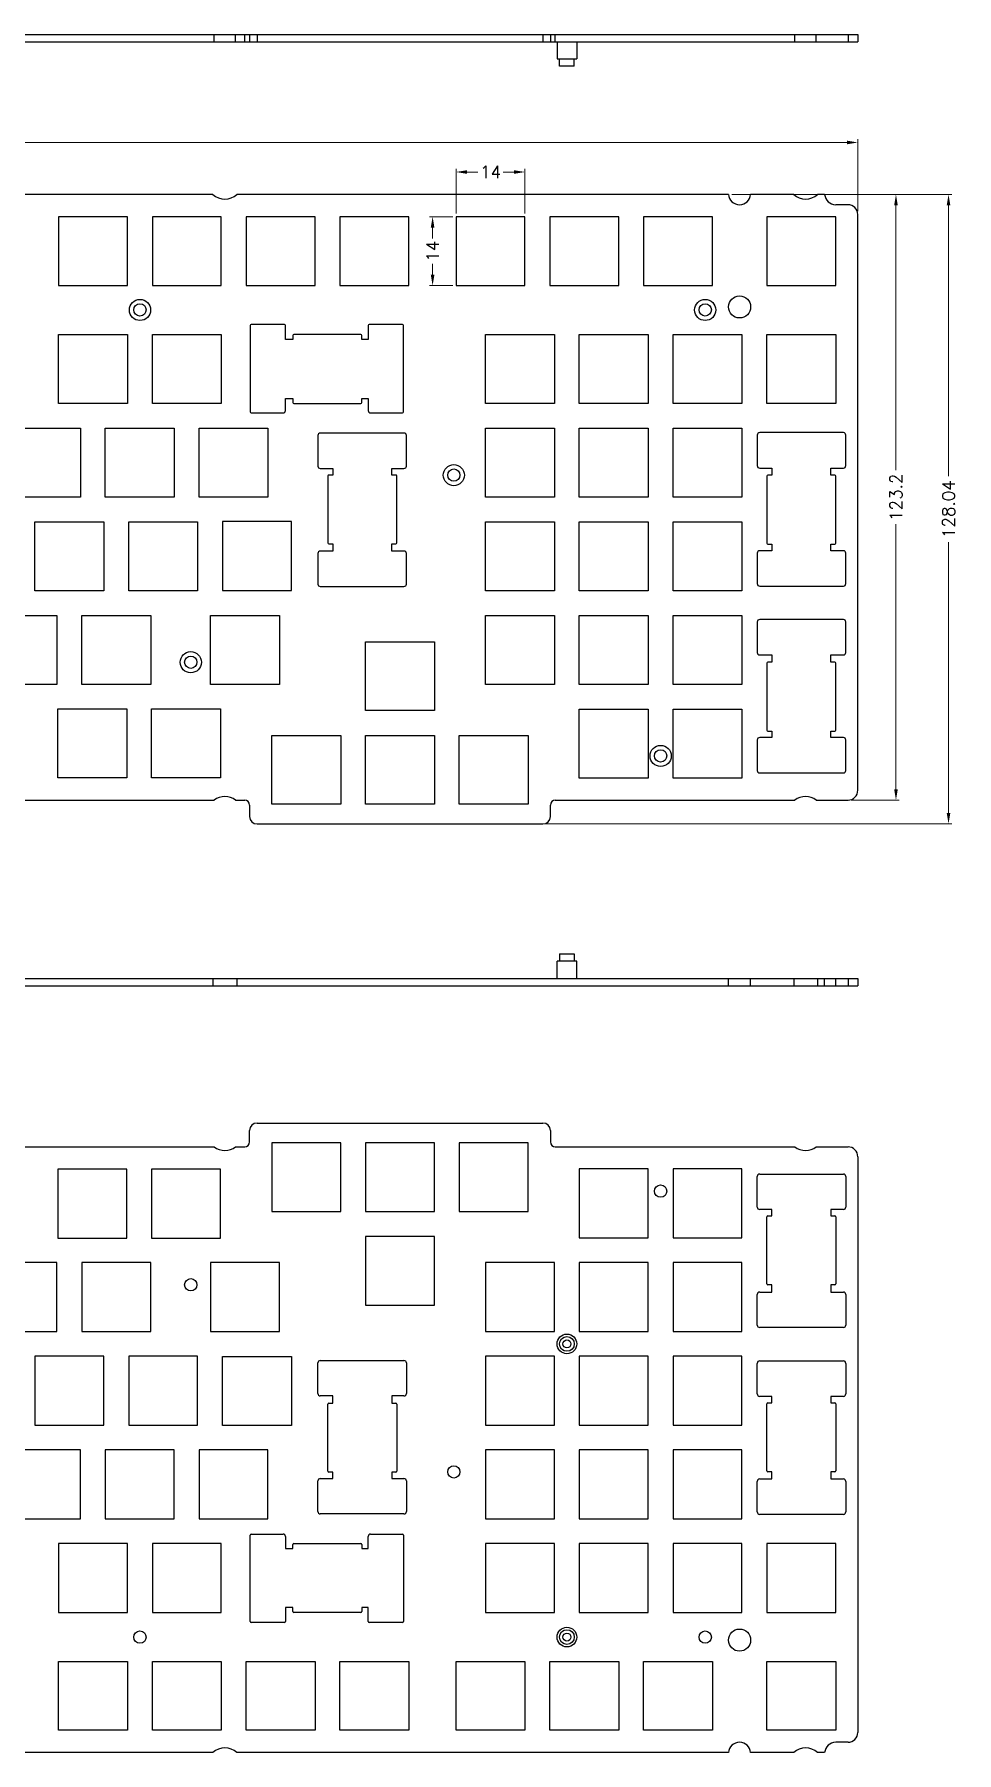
# Model space of a CAD drawing. Header units: millimetres. Extents: x -2394 to -1491, y -937 to 636.
# Drawn here: x -2147.6 to -1960.2, y -886.8 to -537.4 of the extents above; entities that cross this region are included whole.
import ezdxf

# ---------------------------------------------------------------- set-up
doc = ezdxf.new("R2010")
doc.units = ezdxf.units.MM
doc.header["$LTSCALE"] = 30.734
doc.header["$PDMODE"] = 3
doc.header["$PDSIZE"] = 8
doc.layers.get('0').update_dxf_attribs({"linetype": 'CONTINUOUS'})
doc.layers.get('Defpoints').update_dxf_attribs({"linetype": 'CONTINUOUS'})
doc.styles.add('ROMANC', font='romanc.shx', dxfattribs={"bigfont": 'gbcbig.shx'})
doc.dimstyles.new('YanXiu', dxfattribs={"dimtxt": 2.5, "dimasz": 2.2, "dimexe": 0.66, "dimexo": 0.66, "dimgap": 0.66, "dimtad": 0, "dimdsep": 46, "dimtxsty": 'ROMANC', "dimcen": 0, "dimclrd": 256, "dimclre": 131, "dimclrt": 42, "dimazin": 2, "dimtfac": 1, "dimtofl": 0, "dimtmove": 0, "dimatfit": 3, "dimfxl": 1, "dimlwd": 5, "dimlwe": 5, "dimarcsym": 0})

# ---------------------------------------------------------------- blocks, each defined once
blk = doc.blocks.new('*D33')
at = {"color": 131, "lineweight": 5}
for p, q in [((-2356.75, -571.28), (-2356.75, -558.72)), ((-1980.3, -573.38), (-1980.3, -558.72))]:
    blk.add_line(p, q, dxfattribs=at)
at = {"lineweight": 5}
for p, q in [((-2354.55, -559.38), (-2175.38, -559.38)), ((-1982.5, -559.38), (-2161.68, -559.38))]:
    blk.add_line(p, q, dxfattribs=at)
for points in [[(-2354.55, -559.02), (-2354.55, -559.75), (-2356.75, -559.38)], [(-1982.5, -559.02), (-1982.5, -559.75), (-1980.3, -559.38)]]:
    blk.add_solid(points)
at = {"layer": 'Defpoints', "color": 0}
for p in [(-1980.3, -559.38), (-2356.75, -571.94), (-1980.3, -574.04)]:
    blk.add_point(p, dxfattribs=at)
at = {"color": 42, "insert": (-2168.53, -559.38), "char_height": 2.5, "attachment_point": 5, "style": 'ROMANC'}
blk.add_mtext('376.45', dxfattribs=at)
blk = doc.blocks.new('*D34')
at = {"color": 131, "lineweight": 5}
for p, q in [((-2061.95, -573.83), (-2061.95, -564.73)), ((-2047.95, -573.83), (-2047.95, -564.73))]:
    blk.add_line(p, q, dxfattribs=at)
at = {"lineweight": 5}
for p, q in [((-2059.75, -565.39), (-2057.52, -565.39)), ((-2050.15, -565.39), (-2052.39, -565.39))]:
    blk.add_line(p, q, dxfattribs=at)
for points in [[(-2059.75, -565.03), (-2059.75, -565.76), (-2061.95, -565.39)], [(-2050.15, -565.03), (-2050.15, -565.76), (-2047.95, -565.39)]]:
    blk.add_solid(points)
at = {"layer": 'Defpoints', "color": 0}
for p in [(-2047.95, -565.39), (-2061.95, -574.49), (-2047.95, -574.49)]:
    blk.add_point(p, dxfattribs=at)
at = {"color": 42, "insert": (-2054.95, -565.39), "char_height": 2.5, "attachment_point": 5, "style": 'ROMANC'}
blk.add_mtext('14', dxfattribs=at)
blk = doc.blocks.new('*D35')
at = {"color": 131, "lineweight": 5}
for p, q in [((-2062.61, -574.49), (-2067.37, -574.49)), ((-2062.61, -588.49), (-2067.37, -588.49))]:
    blk.add_line(p, q, dxfattribs=at)
at = {"lineweight": 5}
for p, q in [((-2066.71, -576.69), (-2066.71, -578.93)), ((-2066.71, -586.29), (-2066.71, -584.05))]:
    blk.add_line(p, q, dxfattribs=at)
for points in [[(-2067.08, -576.69), (-2066.35, -576.69), (-2066.71, -574.49)], [(-2067.08, -586.29), (-2066.35, -586.29), (-2066.71, -588.49)]]:
    blk.add_solid(points)
at = {"layer": 'Defpoints', "color": 0}
for p in [(-2061.95, -574.49), (-2066.71, -588.49), (-2061.95, -588.49)]:
    blk.add_point(p, dxfattribs=at)
at = {"color": 42, "insert": (-2066.71, -581.49), "char_height": 2.5, "attachment_point": 5, "rotation": 90, "style": 'ROMANC'}
blk.add_mtext('14', dxfattribs=at)
blk = doc.blocks.new('*D42')
at = {"color": 131, "lineweight": 5}
for p, q in [((-2005.93, -569.94), (-1961.22, -569.94)), ((-2043.63, -697.98), (-1961.22, -697.98))]:
    blk.add_line(p, q, dxfattribs=at)
at = {"lineweight": 5}
for p, q in [((-1961.88, -572.14), (-1961.88, -627.23)), ((-1961.88, -695.78), (-1961.88, -640.69))]:
    blk.add_line(p, q, dxfattribs=at)
for points in [[(-1962.24, -572.14), (-1961.51, -572.14), (-1961.88, -569.94)], [(-1962.24, -695.78), (-1961.51, -695.78), (-1961.88, -697.98)]]:
    blk.add_solid(points)
at = {"layer": 'Defpoints', "color": 0}
for p in [(-2006.59, -569.94), (-2044.29, -697.98), (-1961.88, -697.98)]:
    blk.add_point(p, dxfattribs=at)
at = {"color": 42, "insert": (-1961.88, -633.96), "char_height": 2.5, "attachment_point": 5, "rotation": 90, "style": 'ROMANC'}
blk.add_mtext('128.04', dxfattribs=at)
blk = doc.blocks.new('*D44')
at = {"color": 131, "lineweight": 5}
for p, q in [((-2005.93, -569.94), (-1971.9, -569.94)), ((-1981.64, -693.14), (-1971.9, -693.14))]:
    blk.add_line(p, q, dxfattribs=at)
at = {"lineweight": 5}
for p, q in [((-1972.56, -572.14), (-1972.56, -626.06)), ((-1972.56, -690.94), (-1972.56, -637.02))]:
    blk.add_line(p, q, dxfattribs=at)
for points in [[(-1972.92, -572.14), (-1972.19, -572.14), (-1972.56, -569.94)], [(-1972.92, -690.94), (-1972.19, -690.94), (-1972.56, -693.14)]]:
    blk.add_solid(points)
at = {"layer": 'Defpoints', "color": 0}
for p in [(-2006.59, -569.94), (-1982.3, -693.14), (-1972.56, -693.14)]:
    blk.add_point(p, dxfattribs=at)
at = {"color": 42, "insert": (-1972.56, -631.54), "char_height": 2.5, "attachment_point": 5, "rotation": 90, "style": 'ROMANC'}
blk.add_mtext('123.2', dxfattribs=at)

msp = doc.modelspace()

# ---------------------------------------------------------------- linework, layer by layer
at = {"color": 7, "linetype": 'Continuous'}
for p, q in [((-2356.753, -537.397), (-1980.303, -537.397)), ((-2111.11, -538.897), (-2111.11, -537.397)), ((-2106.746, -538.897), (-2106.746, -537.397)), ((-2104.891, -538.897), (-2104.891, -537.397)), ((-2103.891, -537.397), (-2103.891, -538.897)), ((-2102.391, -537.397), (-2102.391, -538.897)), ((-2044.291, -537.397), (-2044.291, -538.897)), ((-2042.791, -537.397), (-2042.791, -538.897)), ((-2041.791, -538.897), (-2041.791, -537.397)), ((-1993.11, -538.897), (-1993.11, -537.397)), ((-1988.746, -538.897), (-1988.746, -537.397)), ((-1982.303, -537.397), (-1982.303, -538.897)), ((-1980.303, -537.397), (-1980.303, -538.897)), ((-2356.753, -538.897), (-1980.303, -538.897)), ((-2041.428, -538.897), (-2041.428, -542.397)), ((-2037.428, -538.897), (-2037.428, -542.397)), ((-2041.428, -542.397), (-2037.428, -542.397)), ((-2040.928, -543.897), (-2040.928, -542.397)), ((-2037.928, -543.897), (-2040.928, -543.897)), ((-2037.928, -543.897), (-2037.928, -542.397)), ((-2111.345, -569.94), (-2225.711, -569.94)), ((-2006.589, -569.94), (-2106.511, -569.94)), ((-1993.345, -569.94), (-2002.099, -569.94)), ((-1987.049, -569.94), (-1988.511, -569.94)), ((-1982.303, -572.04), (-1984.804, -572.04)), ((-2142.703, -574.49), (-2142.703, -588.49)), ((-2128.703, -574.49), (-2142.703, -574.49)), ((-2128.703, -588.49), (-2128.703, -574.49)), ((-2123.653, -574.49), (-2123.653, -588.49)), ((-2109.653, -574.49), (-2123.653, -574.49)), ((-2109.653, -588.49), (-2109.653, -574.49)), ((-2104.603, -574.49), (-2104.603, -588.49)), ((-2090.603, -574.49), (-2104.603, -574.49)), ((-2090.603, -588.49), (-2090.603, -574.49)), ((-2071.553, -574.49), (-2085.553, -574.49)), ((-2085.553, -574.49), (-2085.553, -588.49)), ((-2071.553, -588.49), (-2071.553, -574.49)), ((-2047.953, -574.49), (-2061.953, -574.49)), ((-2061.953, -574.49), (-2061.953, -588.49)), ((-2047.953, -588.49), (-2047.953, -574.49)), ((-2028.903, -574.49), (-2042.903, -574.49)), ((-2042.903, -574.49), (-2042.903, -588.49)), ((-2028.903, -588.49), (-2028.903, -574.49)), ((-2009.853, -574.49), (-2023.853, -574.49)), ((-2023.853, -574.49), (-2023.853, -588.49)), ((-2009.853, -588.49), (-2009.853, -574.49)), ((-1984.803, -574.49), (-1998.803, -574.49)), ((-1998.803, -574.49), (-1998.803, -588.49)), ((-1984.803, -588.49), (-1984.803, -574.49)), ((-1980.303, -691.14), (-1980.303, -574.04)), ((-2142.703, -588.49), (-2128.703, -588.49)), ((-2123.653, -588.49), (-2109.653, -588.49)), ((-2104.603, -588.49), (-2090.603, -588.49)), ((-2085.553, -588.49), (-2071.553, -588.49)), ((-2061.953, -588.49), (-2047.953, -588.49)), ((-2042.903, -588.49), (-2028.903, -588.49)), ((-2023.853, -588.49), (-2009.853, -588.49)), ((-1998.803, -588.49), (-1984.803, -588.49)), ((-2103.806, -596.582), (-2103.806, -614.182)), ((-2096.806, -596.382), (-2103.606, -596.382)), ((-2096.606, -599.44), (-2096.606, -596.582)), ((-2079.806, -596.582), (-2079.806, -599.44)), ((-2072.806, -596.382), (-2079.606, -596.382)), ((-2072.606, -614.182), (-2072.606, -596.582)), ((-2142.703, -612.44), (-2142.703, -598.44)), ((-2142.703, -598.44), (-2128.703, -598.44)), ((-2128.703, -598.44), (-2128.703, -612.44)), ((-2123.653, -598.44), (-2109.653, -598.44)), ((-2123.653, -612.44), (-2123.653, -598.44)), ((-2109.653, -598.44), (-2109.653, -612.44)), ((-2095.128, -599.44), (-2096.606, -599.44)), ((-2095.128, -598.64), (-2095.128, -599.44)), ((-2081.328, -598.44), (-2094.928, -598.44)), ((-2081.128, -599.44), (-2081.128, -598.64)), ((-2079.806, -599.44), (-2081.128, -599.44)), ((-2055.953, -598.44), (-2041.953, -598.44)), ((-2055.953, -612.44), (-2055.953, -598.44)), ((-2041.953, -598.44), (-2041.953, -612.44)), ((-2036.903, -598.44), (-2022.903, -598.44)), ((-2036.903, -612.44), (-2036.903, -598.44)), ((-2022.903, -598.44), (-2022.903, -612.44)), ((-2017.853, -598.44), (-2003.853, -598.44)), ((-2017.853, -612.44), (-2017.853, -598.44)), ((-2003.853, -598.44), (-2003.853, -612.44)), ((-1998.803, -598.44), (-1984.803, -598.44)), ((-1998.803, -612.44), (-1998.803, -598.44)), ((-1984.803, -598.44), (-1984.803, -612.44)), ((-2096.606, -611.44), (-2095.128, -611.44)), ((-2096.606, -613.882), (-2096.606, -611.44)), ((-2095.128, -611.44), (-2095.128, -612.24)), ((-2081.128, -611.44), (-2079.806, -611.44)), ((-2081.128, -612.24), (-2081.128, -611.44)), ((-2079.806, -611.44), (-2079.806, -613.882)), ((-2128.703, -612.44), (-2142.703, -612.44)), ((-2109.653, -612.44), (-2123.653, -612.44)), ((-2103.606, -614.382), (-2097.106, -614.382)), ((-2094.928, -612.44), (-2081.328, -612.44)), ((-2079.306, -614.382), (-2072.806, -614.382)), ((-2041.953, -612.44), (-2055.953, -612.44)), ((-2022.903, -612.44), (-2036.903, -612.44)), ((-2003.853, -612.44), (-2017.853, -612.44)), ((-1984.803, -612.44), (-1998.803, -612.44)), ((-2152.273, -617.49), (-2138.273, -617.49)), ((-2138.273, -617.49), (-2138.273, -631.49)), ((-2133.223, -617.49), (-2119.223, -617.49)), ((-2133.223, -631.49), (-2133.223, -617.49)), ((-2119.223, -617.49), (-2119.223, -631.49)), ((-2114.173, -617.49), (-2100.173, -617.49)), ((-2114.173, -631.49), (-2114.173, -617.49)), ((-2100.173, -617.49), (-2100.173, -631.49)), ((-2072.533, -618.49), (-2089.533, -618.49)), ((-2055.953, -617.49), (-2041.953, -617.49)), ((-2055.953, -631.49), (-2055.953, -617.49)), ((-2041.953, -617.49), (-2041.953, -631.49)), ((-2036.903, -617.49), (-2022.903, -617.49)), ((-2036.903, -631.49), (-2036.903, -617.49)), ((-2022.903, -617.49), (-2022.903, -631.49)), ((-2017.853, -617.49), (-2003.853, -617.49)), ((-2017.853, -631.49), (-2017.853, -617.49)), ((-2003.853, -617.49), (-2003.853, -631.49)), ((-1983.245, -618.4), (-2000.245, -618.4)), ((-2090.033, -618.99), (-2090.033, -625.19)), ((-2072.033, -625.19), (-2072.033, -618.99)), ((-2000.745, -618.9), (-2000.745, -625.1)), ((-1982.745, -625.1), (-1982.745, -618.9)), ((-2089.533, -625.69), (-2086.975, -625.69)), ((-2087.975, -627.212), (-2087.975, -640.812)), ((-2086.975, -627.012), (-2087.775, -627.012)), ((-2086.975, -625.69), (-2086.975, -627.012)), ((-2074.975, -625.69), (-2072.533, -625.69)), ((-2074.975, -627.012), (-2074.975, -625.69)), ((-2074.175, -627.012), (-2074.975, -627.012)), ((-2073.975, -640.812), (-2073.975, -627.212)), ((-2000.245, -625.6), (-1997.803, -625.6)), ((-1998.803, -627.278), (-1998.803, -640.878)), ((-1997.803, -627.078), (-1998.603, -627.078)), ((-1997.803, -625.6), (-1997.803, -627.078)), ((-1985.803, -625.6), (-1983.245, -625.6)), ((-1985.803, -627.078), (-1985.803, -625.6)), ((-1985.003, -627.078), (-1985.803, -627.078)), ((-1984.803, -640.878), (-1984.803, -627.278)), ((-2138.273, -631.49), (-2152.273, -631.49)), ((-2119.223, -631.49), (-2133.223, -631.49)), ((-2100.173, -631.49), (-2114.173, -631.49)), ((-2041.953, -631.49), (-2055.953, -631.49)), ((-2022.903, -631.49), (-2036.903, -631.49)), ((-2003.853, -631.49), (-2017.853, -631.49)), ((-2147.508, -636.54), (-2133.508, -636.54)), ((-2147.508, -650.54), (-2147.508, -636.54)), ((-2133.508, -636.54), (-2133.508, -650.54)), ((-2128.458, -636.54), (-2114.458, -636.54)), ((-2128.458, -650.54), (-2128.458, -636.54)), ((-2114.458, -636.54), (-2114.458, -650.54)), ((-2095.408, -636.49), (-2109.408, -636.49)), ((-2109.408, -636.49), (-2109.408, -650.49)), ((-2095.408, -650.49), (-2095.408, -636.49)), ((-2055.953, -636.54), (-2041.953, -636.54)), ((-2055.953, -650.54), (-2055.953, -636.54)), ((-2041.953, -636.54), (-2041.953, -650.54)), ((-2036.903, -636.54), (-2022.903, -636.54)), ((-2036.903, -650.54), (-2036.903, -636.54)), ((-2022.903, -636.54), (-2022.903, -650.54)), ((-2017.853, -636.54), (-2003.853, -636.54)), ((-2017.853, -650.54), (-2017.853, -636.54)), ((-2003.853, -636.54), (-2003.853, -650.54)), ((-2086.975, -642.49), (-2089.533, -642.49)), ((-2087.775, -641.012), (-2086.975, -641.012)), ((-2086.975, -641.012), (-2086.975, -642.49)), ((-2074.975, -641.012), (-2074.175, -641.012)), ((-2074.975, -642.49), (-2074.975, -641.012)), ((-2072.533, -642.49), (-2074.975, -642.49)), ((-2000.745, -642.9), (-2000.745, -649.1)), ((-1997.803, -642.4), (-2000.245, -642.4)), ((-1998.603, -641.078), (-1997.803, -641.078)), ((-1997.803, -641.078), (-1997.803, -642.4)), ((-1985.803, -641.078), (-1985.003, -641.078)), ((-1985.803, -642.4), (-1985.803, -641.078)), ((-1983.245, -642.4), (-1985.803, -642.4)), ((-1982.745, -649.1), (-1982.745, -642.9)), ((-2090.033, -642.99), (-2090.033, -649.19)), ((-2072.033, -649.19), (-2072.033, -642.99)), ((-2089.533, -649.69), (-2072.533, -649.69)), ((-2000.245, -649.6), (-1983.245, -649.6)), ((-2133.508, -650.54), (-2147.508, -650.54)), ((-2114.458, -650.54), (-2128.458, -650.54)), ((-2109.408, -650.49), (-2095.408, -650.49)), ((-2041.953, -650.54), (-2055.953, -650.54)), ((-2022.903, -650.54), (-2036.903, -650.54)), ((-2003.853, -650.54), (-2017.853, -650.54)), ((-2157.048, -655.59), (-2143.048, -655.59)), ((-2143.048, -655.59), (-2143.048, -669.59)), ((-2137.998, -655.59), (-2123.998, -655.59)), ((-2137.998, -669.59), (-2137.998, -655.59)), ((-2123.998, -655.59), (-2123.998, -669.59)), ((-2111.853, -655.59), (-2097.853, -655.59)), ((-2111.853, -669.59), (-2111.853, -655.59)), ((-2097.853, -655.59), (-2097.853, -669.59)), ((-2055.953, -655.59), (-2041.953, -655.59)), ((-2055.953, -669.59), (-2055.953, -655.59)), ((-2041.953, -655.59), (-2041.953, -669.59)), ((-2036.903, -655.59), (-2022.903, -655.59)), ((-2036.903, -669.59), (-2036.903, -655.59)), ((-2022.903, -655.59), (-2022.903, -669.59)), ((-2017.853, -655.59), (-2003.853, -655.59)), ((-2017.853, -669.59), (-2017.853, -655.59)), ((-2003.853, -655.59), (-2003.853, -669.59)), ((-2000.745, -656.9), (-2000.745, -663.1)), ((-1983.245, -656.4), (-2000.245, -656.4)), ((-1982.745, -663.1), (-1982.745, -656.9)), ((-2080.341, -660.93), (-2066.341, -660.93)), ((-2080.341, -674.93), (-2080.341, -660.93)), ((-2066.341, -660.93), (-2066.341, -674.93)), ((-2000.245, -663.6), (-1997.803, -663.6)), ((-1997.803, -663.6), (-1997.803, -665.078)), ((-1985.803, -663.6), (-1983.245, -663.6)), ((-1985.803, -665.078), (-1985.803, -663.6)), ((-1998.803, -665.278), (-1998.803, -678.878)), ((-1997.803, -665.078), (-1998.603, -665.078)), ((-1985.003, -665.078), (-1985.803, -665.078)), ((-1984.803, -678.878), (-1984.803, -665.278)), ((-2143.048, -669.59), (-2157.048, -669.59)), ((-2123.998, -669.59), (-2137.998, -669.59)), ((-2097.853, -669.59), (-2111.853, -669.59)), ((-2041.953, -669.59), (-2055.953, -669.59)), ((-2022.903, -669.59), (-2036.903, -669.59)), ((-2003.853, -669.59), (-2017.853, -669.59)), ((-2142.873, -674.59), (-2128.873, -674.59)), ((-2142.873, -688.59), (-2142.873, -674.59)), ((-2128.873, -674.59), (-2128.873, -688.59)), ((-2123.823, -674.59), (-2109.823, -674.59)), ((-2123.823, -688.59), (-2123.823, -674.59)), ((-2109.823, -674.59), (-2109.823, -688.59)), ((-2066.341, -674.93), (-2080.341, -674.93)), ((-2036.903, -674.64), (-2022.903, -674.64)), ((-2036.903, -688.64), (-2036.903, -674.64)), ((-2022.903, -674.64), (-2022.903, -688.64)), ((-2017.853, -674.64), (-2003.853, -674.64)), ((-2017.853, -688.64), (-2017.853, -674.64)), ((-2003.853, -674.64), (-2003.853, -688.64)), ((-2099.391, -679.98), (-2085.391, -679.98)), ((-2099.391, -693.98), (-2099.391, -679.98)), ((-2085.391, -679.98), (-2085.391, -693.98)), ((-2080.341, -679.98), (-2066.341, -679.98)), ((-2080.341, -693.98), (-2080.341, -679.98)), ((-2066.341, -679.98), (-2066.341, -693.98)), ((-2061.291, -679.98), (-2047.291, -679.98)), ((-2061.291, -693.98), (-2061.291, -679.98)), ((-2047.291, -679.98), (-2047.291, -693.98)), ((-2000.745, -680.9), (-2000.745, -687.1)), ((-1997.803, -680.4), (-2000.245, -680.4)), ((-1998.603, -679.078), (-1997.803, -679.078)), ((-1997.803, -679.078), (-1997.803, -680.4)), ((-1985.803, -679.078), (-1985.003, -679.078)), ((-1985.803, -680.4), (-1985.803, -679.078)), ((-1983.245, -680.4), (-1985.803, -680.4)), ((-1982.745, -687.1), (-1982.745, -680.9)), ((-2000.245, -687.6), (-1983.245, -687.6)), ((-2128.873, -688.59), (-2142.873, -688.59)), ((-2109.823, -688.59), (-2123.823, -688.59)), ((-2022.903, -688.64), (-2036.903, -688.64)), ((-2003.853, -688.64), (-2017.853, -688.64)), ((-2225.946, -693.14), (-2111.11, -693.14)), ((-2106.746, -693.14), (-2104.891, -693.14)), ((-2103.891, -694.14), (-2103.891, -696.48)), ((-2085.391, -693.98), (-2099.391, -693.98)), ((-2066.341, -693.98), (-2080.341, -693.98)), ((-2047.291, -693.98), (-2061.291, -693.98)), ((-2042.791, -696.48), (-2042.791, -694.14)), ((-2041.791, -693.14), (-1993.11, -693.14)), ((-1988.746, -693.14), (-1982.303, -693.14)), ((-2102.391, -697.98), (-2044.291, -697.98)), ((-2037.428, -725.877), (-2041.428, -725.877)), ((-2041.428, -729.377), (-2041.428, -725.877)), ((-2040.928, -724.377), (-2037.928, -724.377)), ((-2040.928, -724.377), (-2040.928, -725.877)), ((-2037.928, -724.377), (-2037.928, -725.877)), ((-2037.428, -729.377), (-2037.428, -725.877)), ((-2356.753, -729.377), (-1980.303, -729.377)), ((-2111.345, -729.377), (-2111.345, -730.877)), ((-2106.511, -729.377), (-2106.511, -730.877)), ((-2006.589, -730.877), (-2006.589, -729.377)), ((-2002.099, -730.877), (-2002.099, -729.377)), ((-1993.345, -729.377), (-1993.345, -730.877)), ((-1988.511, -729.377), (-1988.511, -730.877)), ((-1987.049, -730.877), (-1987.049, -729.377)), ((-1984.804, -730.877), (-1984.804, -729.377)), ((-1982.303, -729.377), (-1982.303, -730.877)), ((-1980.303, -729.377), (-1980.303, -730.877)), ((-2356.753, -730.877), (-1980.303, -730.877)), ((-2103.891, -762.647), (-2103.891, -760.307)), ((-2102.391, -758.807), (-2044.291, -758.807)), ((-2042.791, -760.307), (-2042.791, -762.647)), ((-2225.946, -763.647), (-2111.11, -763.647)), ((-2106.746, -763.647), (-2104.891, -763.647)), ((-2085.391, -762.807), (-2099.391, -762.807)), ((-2099.391, -762.807), (-2099.391, -776.807)), ((-2085.391, -776.807), (-2085.391, -762.807)), ((-2066.341, -762.807), (-2080.341, -762.807)), ((-2080.341, -762.807), (-2080.341, -776.807)), ((-2066.341, -776.807), (-2066.341, -762.807)), ((-2047.291, -762.807), (-2061.291, -762.807)), ((-2061.291, -762.807), (-2061.291, -776.807)), ((-2047.291, -776.807), (-2047.291, -762.807)), ((-2041.791, -763.647), (-1993.11, -763.647)), ((-1988.746, -763.647), (-1982.303, -763.647)), ((-2142.873, -768.197), (-2142.873, -782.197)), ((-2128.873, -768.197), (-2142.873, -768.197)), ((-2128.873, -782.197), (-2128.873, -768.197)), ((-2123.823, -768.197), (-2123.823, -782.197)), ((-2109.823, -768.197), (-2123.823, -768.197)), ((-2109.823, -782.197), (-2109.823, -768.197)), ((-2022.903, -768.147), (-2036.903, -768.147)), ((-2036.903, -768.147), (-2036.903, -782.147)), ((-2022.903, -782.147), (-2022.903, -768.147)), ((-2003.853, -768.147), (-2017.853, -768.147)), ((-2017.853, -768.147), (-2017.853, -782.147)), ((-2003.853, -782.147), (-2003.853, -768.147)), ((-1980.303, -765.647), (-1980.303, -882.747)), ((-2000.745, -775.888), (-2000.745, -769.688)), ((-2000.245, -769.188), (-1983.245, -769.188)), ((-1982.745, -769.688), (-1982.745, -775.888)), ((-2099.391, -776.807), (-2085.391, -776.807)), ((-2080.341, -776.807), (-2066.341, -776.807)), ((-2061.291, -776.807), (-2047.291, -776.807)), ((-1997.803, -776.388), (-2000.245, -776.388)), ((-1998.803, -791.51), (-1998.803, -777.91)), ((-1998.603, -777.71), (-1997.803, -777.71)), ((-1997.803, -777.71), (-1997.803, -776.388)), ((-1983.245, -776.388), (-1985.803, -776.388)), ((-1985.803, -776.388), (-1985.803, -777.71)), ((-1985.803, -777.71), (-1985.003, -777.71)), ((-1984.803, -777.91), (-1984.803, -791.51)), ((-2142.873, -782.197), (-2128.873, -782.197)), ((-2123.823, -782.197), (-2109.823, -782.197)), ((-2066.341, -781.857), (-2080.341, -781.857)), ((-2080.341, -781.857), (-2080.341, -795.857)), ((-2066.341, -795.857), (-2066.341, -781.857)), ((-2036.903, -782.147), (-2022.903, -782.147)), ((-2017.853, -782.147), (-2003.853, -782.147)), ((-2143.048, -787.197), (-2157.048, -787.197)), ((-2143.048, -801.197), (-2143.048, -787.197)), ((-2137.998, -787.197), (-2137.998, -801.197)), ((-2123.998, -787.197), (-2137.998, -787.197)), ((-2123.998, -801.197), (-2123.998, -787.197)), ((-2097.853, -787.197), (-2111.853, -787.197)), ((-2111.853, -787.197), (-2111.853, -801.197)), ((-2097.853, -801.197), (-2097.853, -787.197)), ((-2041.953, -787.197), (-2055.953, -787.197)), ((-2055.953, -787.197), (-2055.953, -801.197)), ((-2041.953, -801.197), (-2041.953, -787.197)), ((-2022.903, -787.197), (-2036.903, -787.197)), ((-2036.903, -787.197), (-2036.903, -801.197)), ((-2022.903, -801.197), (-2022.903, -787.197)), ((-2003.853, -787.197), (-2017.853, -787.197)), ((-2017.853, -787.197), (-2017.853, -801.197)), ((-2003.853, -801.197), (-2003.853, -787.197)), ((-2000.245, -793.188), (-1997.803, -793.188)), ((-1997.803, -791.71), (-1998.603, -791.71)), ((-1997.803, -793.188), (-1997.803, -791.71)), ((-1985.003, -791.71), (-1985.803, -791.71)), ((-1985.803, -791.71), (-1985.803, -793.188)), ((-1985.803, -793.188), (-1983.245, -793.188)), ((-2080.341, -795.857), (-2066.341, -795.857)), ((-2000.745, -799.888), (-2000.745, -793.688)), ((-1982.745, -793.688), (-1982.745, -799.888)), ((-2157.048, -801.197), (-2143.048, -801.197)), ((-2137.998, -801.197), (-2123.998, -801.197)), ((-2111.853, -801.197), (-2097.853, -801.197)), ((-2055.953, -801.197), (-2041.953, -801.197)), ((-2036.903, -801.197), (-2022.903, -801.197)), ((-2017.853, -801.197), (-2003.853, -801.197)), ((-1983.245, -800.388), (-2000.245, -800.388)), ((-2147.508, -806.247), (-2147.508, -820.247)), ((-2133.508, -806.247), (-2147.508, -806.247)), ((-2133.508, -820.247), (-2133.508, -806.247)), ((-2114.458, -806.247), (-2128.458, -806.247)), ((-2128.458, -806.247), (-2128.458, -820.247)), ((-2114.458, -820.247), (-2114.458, -806.247)), ((-2109.408, -806.297), (-2095.408, -806.297)), ((-2109.408, -820.297), (-2109.408, -806.297)), ((-2095.408, -806.297), (-2095.408, -820.297)), ((-2089.533, -807.097), (-2072.533, -807.097)), ((-2041.953, -806.247), (-2055.953, -806.247)), ((-2055.953, -806.247), (-2055.953, -820.247)), ((-2041.953, -820.247), (-2041.953, -806.247)), ((-2022.903, -806.247), (-2036.903, -806.247)), ((-2036.903, -806.247), (-2036.903, -820.247)), ((-2022.903, -820.247), (-2022.903, -806.247)), ((-2003.853, -806.247), (-2017.853, -806.247)), ((-2017.853, -806.247), (-2017.853, -820.247)), ((-2003.853, -820.247), (-2003.853, -806.247)), ((-2000.245, -807.188), (-1983.245, -807.188)), ((-2090.033, -813.797), (-2090.033, -807.597)), ((-2072.033, -807.597), (-2072.033, -813.797)), ((-2000.745, -813.888), (-2000.745, -807.688)), ((-1982.745, -807.688), (-1982.745, -813.888)), ((-2086.975, -814.297), (-2089.533, -814.297)), ((-2087.975, -829.575), (-2087.975, -815.975)), ((-2087.775, -815.775), (-2086.975, -815.775)), ((-2086.975, -815.775), (-2086.975, -814.297)), ((-2072.533, -814.297), (-2074.975, -814.297)), ((-2074.975, -814.297), (-2074.975, -815.775)), ((-2074.975, -815.775), (-2074.175, -815.775)), ((-2073.975, -815.975), (-2073.975, -829.575)), ((-1997.803, -814.388), (-2000.245, -814.388)), ((-1998.803, -829.51), (-1998.803, -815.91)), ((-1998.603, -815.71), (-1997.803, -815.71)), ((-1997.803, -815.71), (-1997.803, -814.388)), ((-1983.245, -814.388), (-1985.803, -814.388)), ((-1985.803, -814.388), (-1985.803, -815.71)), ((-1985.803, -815.71), (-1985.003, -815.71)), ((-1984.803, -815.91), (-1984.803, -829.51)), ((-2147.508, -820.247), (-2133.508, -820.247)), ((-2128.458, -820.247), (-2114.458, -820.247)), ((-2095.408, -820.297), (-2109.408, -820.297)), ((-2055.953, -820.247), (-2041.953, -820.247)), ((-2036.903, -820.247), (-2022.903, -820.247)), ((-2017.853, -820.247), (-2003.853, -820.247)), ((-2138.273, -825.297), (-2152.273, -825.297)), ((-2138.273, -839.297), (-2138.273, -825.297)), ((-2119.223, -825.297), (-2133.223, -825.297)), ((-2133.223, -825.297), (-2133.223, -839.297)), ((-2119.223, -839.297), (-2119.223, -825.297)), ((-2100.173, -825.297), (-2114.173, -825.297)), ((-2114.173, -825.297), (-2114.173, -839.297)), ((-2100.173, -839.297), (-2100.173, -825.297)), ((-2041.953, -825.297), (-2055.953, -825.297)), ((-2055.953, -825.297), (-2055.953, -839.297)), ((-2041.953, -839.297), (-2041.953, -825.297)), ((-2022.903, -825.297), (-2036.903, -825.297)), ((-2036.903, -825.297), (-2036.903, -839.297)), ((-2022.903, -839.297), (-2022.903, -825.297)), ((-2003.853, -825.297), (-2017.853, -825.297)), ((-2017.853, -825.297), (-2017.853, -839.297)), ((-2003.853, -839.297), (-2003.853, -825.297)), ((-2090.033, -837.797), (-2090.033, -831.597)), ((-2089.533, -831.097), (-2086.975, -831.097)), ((-2086.975, -829.775), (-2087.775, -829.775)), ((-2086.975, -831.097), (-2086.975, -829.775)), ((-2074.175, -829.775), (-2074.975, -829.775)), ((-2074.975, -829.775), (-2074.975, -831.097)), ((-2074.975, -831.097), (-2072.533, -831.097)), ((-2072.033, -831.597), (-2072.033, -837.797)), ((-2000.745, -837.888), (-2000.745, -831.688)), ((-2000.245, -831.188), (-1997.803, -831.188)), ((-1997.803, -829.71), (-1998.603, -829.71)), ((-1997.803, -831.188), (-1997.803, -829.71)), ((-1985.003, -829.71), (-1985.803, -829.71)), ((-1985.803, -829.71), (-1985.803, -831.188)), ((-1985.803, -831.188), (-1983.245, -831.188)), ((-1982.745, -831.688), (-1982.745, -837.888)), ((-2072.533, -838.297), (-2089.533, -838.297)), ((-1983.245, -838.388), (-2000.245, -838.388)), ((-2152.273, -839.297), (-2138.273, -839.297)), ((-2133.223, -839.297), (-2119.223, -839.297)), ((-2114.173, -839.297), (-2100.173, -839.297)), ((-2055.953, -839.297), (-2041.953, -839.297)), ((-2036.903, -839.297), (-2022.903, -839.297)), ((-2017.853, -839.297), (-2003.853, -839.297)), ((-2128.703, -844.347), (-2142.703, -844.347)), ((-2142.703, -844.347), (-2142.703, -858.347)), ((-2128.703, -858.347), (-2128.703, -844.347)), ((-2109.653, -844.347), (-2123.653, -844.347)), ((-2123.653, -844.347), (-2123.653, -858.347)), ((-2109.653, -858.347), (-2109.653, -844.347)), ((-2103.806, -860.206), (-2103.806, -842.606)), ((-2103.606, -842.406), (-2097.106, -842.406)), ((-2096.606, -842.906), (-2096.606, -845.347)), ((-2096.606, -845.347), (-2095.128, -845.347)), ((-2095.128, -845.347), (-2095.128, -844.547)), ((-2094.928, -844.347), (-2081.328, -844.347)), ((-2081.128, -844.547), (-2081.128, -845.347)), ((-2081.128, -845.347), (-2079.806, -845.347)), ((-2079.806, -845.347), (-2079.806, -842.906)), ((-2079.306, -842.406), (-2072.806, -842.406)), ((-2072.606, -842.606), (-2072.606, -860.206)), ((-2041.953, -844.347), (-2055.953, -844.347)), ((-2055.953, -844.347), (-2055.953, -858.347)), ((-2041.953, -858.347), (-2041.953, -844.347)), ((-2022.903, -844.347), (-2036.903, -844.347)), ((-2036.903, -844.347), (-2036.903, -858.347)), ((-2022.903, -858.347), (-2022.903, -844.347)), ((-2003.853, -844.347), (-2017.853, -844.347)), ((-2017.853, -844.347), (-2017.853, -858.347)), ((-2003.853, -858.347), (-2003.853, -844.347)), ((-1984.803, -844.347), (-1998.803, -844.347)), ((-1998.803, -844.347), (-1998.803, -858.347)), ((-1984.803, -858.347), (-1984.803, -844.347)), ((-2142.703, -858.347), (-2128.703, -858.347)), ((-2123.653, -858.347), (-2109.653, -858.347)), ((-2095.128, -857.347), (-2096.606, -857.347)), ((-2096.606, -857.347), (-2096.606, -860.206)), ((-2095.128, -858.147), (-2095.128, -857.347)), ((-2081.328, -858.347), (-2094.928, -858.347)), ((-2079.806, -857.347), (-2081.128, -857.347)), ((-2081.128, -857.347), (-2081.128, -858.147)), ((-2079.806, -860.206), (-2079.806, -857.347)), ((-2055.953, -858.347), (-2041.953, -858.347)), ((-2036.903, -858.347), (-2022.903, -858.347)), ((-2017.853, -858.347), (-2003.853, -858.347)), ((-1998.803, -858.347), (-1984.803, -858.347)), ((-2096.806, -860.406), (-2103.606, -860.406)), ((-2072.806, -860.406), (-2079.606, -860.406)), ((-2142.703, -868.297), (-2128.703, -868.297)), ((-2142.703, -882.297), (-2142.703, -868.297)), ((-2128.703, -868.297), (-2128.703, -882.297)), ((-2123.653, -868.297), (-2109.653, -868.297)), ((-2123.653, -882.297), (-2123.653, -868.297)), ((-2109.653, -868.297), (-2109.653, -882.297)), ((-2104.603, -868.297), (-2090.603, -868.297)), ((-2104.603, -882.297), (-2104.603, -868.297)), ((-2090.603, -868.297), (-2090.603, -882.297)), ((-2085.553, -868.297), (-2071.553, -868.297)), ((-2085.553, -882.297), (-2085.553, -868.297)), ((-2071.553, -868.297), (-2071.553, -882.297)), ((-2061.953, -868.297), (-2047.953, -868.297)), ((-2061.953, -882.297), (-2061.953, -868.297)), ((-2047.953, -868.297), (-2047.953, -882.297)), ((-2042.903, -868.297), (-2028.903, -868.297)), ((-2042.903, -882.297), (-2042.903, -868.297)), ((-2028.903, -868.297), (-2028.903, -882.297)), ((-2023.853, -868.297), (-2009.853, -868.297)), ((-2023.853, -882.297), (-2023.853, -868.297)), ((-2009.853, -868.297), (-2009.853, -882.297)), ((-1998.803, -868.297), (-1984.803, -868.297)), ((-1998.803, -882.297), (-1998.803, -868.297)), ((-1984.803, -868.297), (-1984.803, -882.297)), ((-2128.703, -882.297), (-2142.703, -882.297)), ((-2109.653, -882.297), (-2123.653, -882.297)), ((-2090.603, -882.297), (-2104.603, -882.297)), ((-2071.553, -882.297), (-2085.553, -882.297)), ((-2047.953, -882.297), (-2061.953, -882.297)), ((-2028.903, -882.297), (-2042.903, -882.297)), ((-2009.853, -882.297), (-2023.853, -882.297)), ((-1984.803, -882.297), (-1998.803, -882.297)), ((-2111.345, -886.847), (-2225.711, -886.847)), ((-2006.589, -886.847), (-2106.511, -886.847)), ((-1993.345, -886.847), (-2002.099, -886.847)), ((-1987.049, -886.847), (-1988.511, -886.847)), ((-1982.303, -884.747), (-1984.804, -884.747))]:
    msp.add_line(p, q, dxfattribs=at)
for centre, radius in [((-2004.344, -592.819), 2.25), ((-2126.173, -593.44), 2.15), ((-2126.173, -593.44), 1.25), ((-2011.323, -593.44), 2.15), ((-2011.323, -593.44), 1.25), ((-2062.403, -627.04), 2.15), ((-2062.403, -627.04), 1.25), ((-2115.853, -665.09), 2.15), ((-2115.853, -665.09), 1.25), ((-2020.373, -684.14), 2.15), ((-2020.373, -684.14), 1.25), ((-2020.373, -772.647), 1.25), ((-2115.853, -791.697), 1.25), ((-2039.428, -803.722), 2), ((-2039.428, -803.722), 1.5), ((-2039.428, -803.722), 0.8), ((-2062.403, -829.747), 1.25), ((-2126.173, -863.347), 1.25), ((-2039.428, -863.347), 2), ((-2039.428, -863.347), 1.5), ((-2039.428, -863.347), 0.8), ((-2011.323, -863.347), 1.25), ((-2004.344, -863.969), 2.25)]:
    msp.add_circle(centre, radius, dxfattribs=at)
for centre, radius, start, end in [((-2108.928, -567.34), 3.55, 227.08756, 312.91244), ((-2004.344, -569.79), 2.25, 183.82255, 356.17745), ((-1990.928, -567.34), 3.55, 227.08756, 312.91244), ((-1984.804, -569.79), 2.25, 183.82255, 270), ((-1982.303, -574.04), 2, 0, 90), ((-2103.606, -596.582), 0.2, 90, 180), ((-2096.806, -596.582), 0.2, 0, 90), ((-2079.606, -596.582), 0.2, 90, 180), ((-2072.806, -596.582), 0.2, 0, 90), ((-2094.928, -598.64), 0.2, 90, 180), ((-2081.328, -598.64), 0.2, 0, 90), ((-2103.606, -614.182), 0.2, 180, 270), ((-2097.106, -613.882), 0.5, 270, 0), ((-2094.928, -612.24), 0.2, 180, 270), ((-2081.328, -612.24), 0.2, 270, 0), ((-2079.306, -613.882), 0.5, 180, 270), ((-2072.806, -614.182), 0.2, 270, 0), ((-2089.533, -618.99), 0.5, 90, 180), ((-2072.533, -618.99), 0.5, 0, 90), ((-2000.245, -618.9), 0.5, 90, 180), ((-1983.245, -618.9), 0.5, 0, 90), ((-2089.533, -625.19), 0.5, 180, 270), ((-2072.533, -625.19), 0.5, 270, 0), ((-2000.245, -625.1), 0.5, 180, 270), ((-1983.245, -625.1), 0.5, 270, 0), ((-2087.775, -627.212), 0.2, 90, 180), ((-2074.175, -627.212), 0.2, 0, 90), ((-1998.603, -627.278), 0.2, 90, 180), ((-1985.003, -627.278), 0.2, 0, 90), ((-2089.533, -642.99), 0.5, 90, 180), ((-2087.775, -640.812), 0.2, 180, 270), ((-2074.175, -640.812), 0.2, 270, 0), ((-2072.533, -642.99), 0.5, 0, 90), ((-2000.245, -642.9), 0.5, 90, 180), ((-1998.603, -640.878), 0.2, 180, 270), ((-1985.003, -640.878), 0.2, 270, 0), ((-1983.245, -642.9), 0.5, 0, 90), ((-2089.533, -649.19), 0.5, 180, 270), ((-2072.533, -649.19), 0.5, 270, 0), ((-2000.245, -649.1), 0.5, 180, 270), ((-1983.245, -649.1), 0.5, 270, 0), ((-2000.245, -656.9), 0.5, 90, 180), ((-1983.245, -656.9), 0.5, 0, 90), ((-2000.245, -663.1), 0.5, 180, 270), ((-1983.245, -663.1), 0.5, 270, 0), ((-1998.603, -665.278), 0.2, 90, 180), ((-1985.003, -665.278), 0.2, 0, 90), ((-2000.245, -680.9), 0.5, 90, 180), ((-1998.603, -678.878), 0.2, 180, 270), ((-1985.003, -678.878), 0.2, 270, 0), ((-1983.245, -680.9), 0.5, 0, 90), ((-2000.245, -687.1), 0.5, 180, 270), ((-1983.245, -687.1), 0.5, 270, 0), ((-1982.303, -691.14), 2, 270, 0), ((-2108.928, -695.94), 3.55, 52.06727, 127.93273), ((-2104.891, -694.14), 1, 0, 90), ((-2041.791, -694.14), 1, 90, 180), ((-1990.928, -695.94), 3.55, 52.06727, 127.93273), ((-2102.391, -696.48), 1.5, 180, 270), ((-2044.291, -696.48), 1.5, 270, 0), ((-2102.391, -760.307), 1.5, 90, 180), ((-2044.291, -760.307), 1.5, 0, 90), ((-2108.928, -760.847), 3.55, 232.06727, 307.93273), ((-2104.891, -762.647), 1, 270, 0), ((-2041.791, -762.647), 1, 180, 270), ((-1990.928, -760.847), 3.55, 232.06727, 307.93273), ((-1982.303, -765.647), 2, 0, 90), ((-2000.245, -769.688), 0.5, 90, 180), ((-1983.245, -769.688), 0.5, 0, 90), ((-2000.245, -775.888), 0.5, 180, 270), ((-1998.603, -777.91), 0.2, 90, 180), ((-1985.003, -777.91), 0.2, 0, 90), ((-1983.245, -775.888), 0.5, 270, 0), ((-2000.245, -793.688), 0.5, 90, 180), ((-1998.603, -791.51), 0.2, 180, 270), ((-1985.003, -791.51), 0.2, 270, 0), ((-1983.245, -793.688), 0.5, 0, 90), ((-2000.245, -799.888), 0.5, 180, 270), ((-1983.245, -799.888), 0.5, 270, 0), ((-2089.533, -807.597), 0.5, 90, 180), ((-2072.533, -807.597), 0.5, 0, 90), ((-2000.245, -807.688), 0.5, 90, 180), ((-1983.245, -807.688), 0.5, 0, 90), ((-2089.533, -813.797), 0.5, 180, 270), ((-2072.533, -813.797), 0.5, 270, 0), ((-2000.245, -813.888), 0.5, 180, 270), ((-1983.245, -813.888), 0.5, 270, 0), ((-2087.775, -815.975), 0.2, 90, 180), ((-2074.175, -815.975), 0.2, 0, 90), ((-1998.603, -815.91), 0.2, 90, 180), ((-1985.003, -815.91), 0.2, 0, 90), ((-2089.533, -831.597), 0.5, 90, 180), ((-2087.775, -829.575), 0.2, 180, 270), ((-2074.175, -829.575), 0.2, 270, 0), ((-2072.533, -831.597), 0.5, 0, 90), ((-2000.245, -831.688), 0.5, 90, 180), ((-1998.603, -829.51), 0.2, 180, 270), ((-1985.003, -829.51), 0.2, 270, 0), ((-1983.245, -831.688), 0.5, 0, 90), ((-2089.533, -837.797), 0.5, 180, 270), ((-2072.533, -837.797), 0.5, 270, 0), ((-2000.245, -837.888), 0.5, 180, 270), ((-1983.245, -837.888), 0.5, 270, 0), ((-2103.606, -842.606), 0.2, 90, 180), ((-2097.106, -842.906), 0.5, 0, 90), ((-2094.928, -844.547), 0.2, 90, 180), ((-2081.328, -844.547), 0.2, 0, 90), ((-2079.306, -842.906), 0.5, 90, 180), ((-2072.806, -842.606), 0.2, 0, 90), ((-2094.928, -858.147), 0.2, 180, 270), ((-2081.328, -858.147), 0.2, 270, 0), ((-2103.606, -860.206), 0.2, 180, 270), ((-2096.806, -860.206), 0.2, 270, 0), ((-2079.606, -860.206), 0.2, 180, 270), ((-2072.806, -860.206), 0.2, 270, 0), ((-1982.303, -882.747), 2, 270, 0), ((-2108.928, -889.447), 3.55, 47.08756, 132.91244), ((-2004.344, -886.997), 2.25, 3.82255, 176.17745), ((-1990.928, -889.447), 3.55, 47.08756, 132.91244), ((-1984.804, -886.997), 2.25, 90, 176.17745)]:
    msp.add_arc(centre, radius, start, end, dxfattribs=at)

# ---------------------------------------------------------------- dimensions: what is measured, and where the dimension line sits
for base, p1, p2, picture, middle in [((-1980.303, -559.385), (-2356.753, -571.94), (-1980.303, -574.04), '*D33', (-2168.528, -559.385)), ((-2047.953, -565.394), (-2061.953, -574.49), (-2047.953, -574.49), '*D34', (-2054.953, -565.394))]:
    dim = msp.add_linear_dim(base=base, p1=p1, p2=p2, dimstyle='YanXiu')
    dim.commit()
    dim.dimension.update_dxf_attribs({"geometry": picture, "text_midpoint": middle})
for base, p1, p2, picture, middle in [((-1961.877, -697.98), (-2006.589, -569.94), (-2044.291, -697.98), '*D42', (-1961.877, -633.96)), ((-1972.557, -693.14), (-2006.589, -569.94), (-1982.303, -693.14), '*D44', (-1972.557, -631.54)), ((-2066.715, -588.49), (-2061.953, -574.49), (-2061.953, -588.49), '*D35', (-2066.715, -581.49))]:
    dim = msp.add_linear_dim(base=base, p1=p1, p2=p2, angle=90, dimstyle='YanXiu')
    dim.commit()
    dim.dimension.update_dxf_attribs({"geometry": picture, "text_midpoint": middle})

doc.saveas('drawing.dxf')
